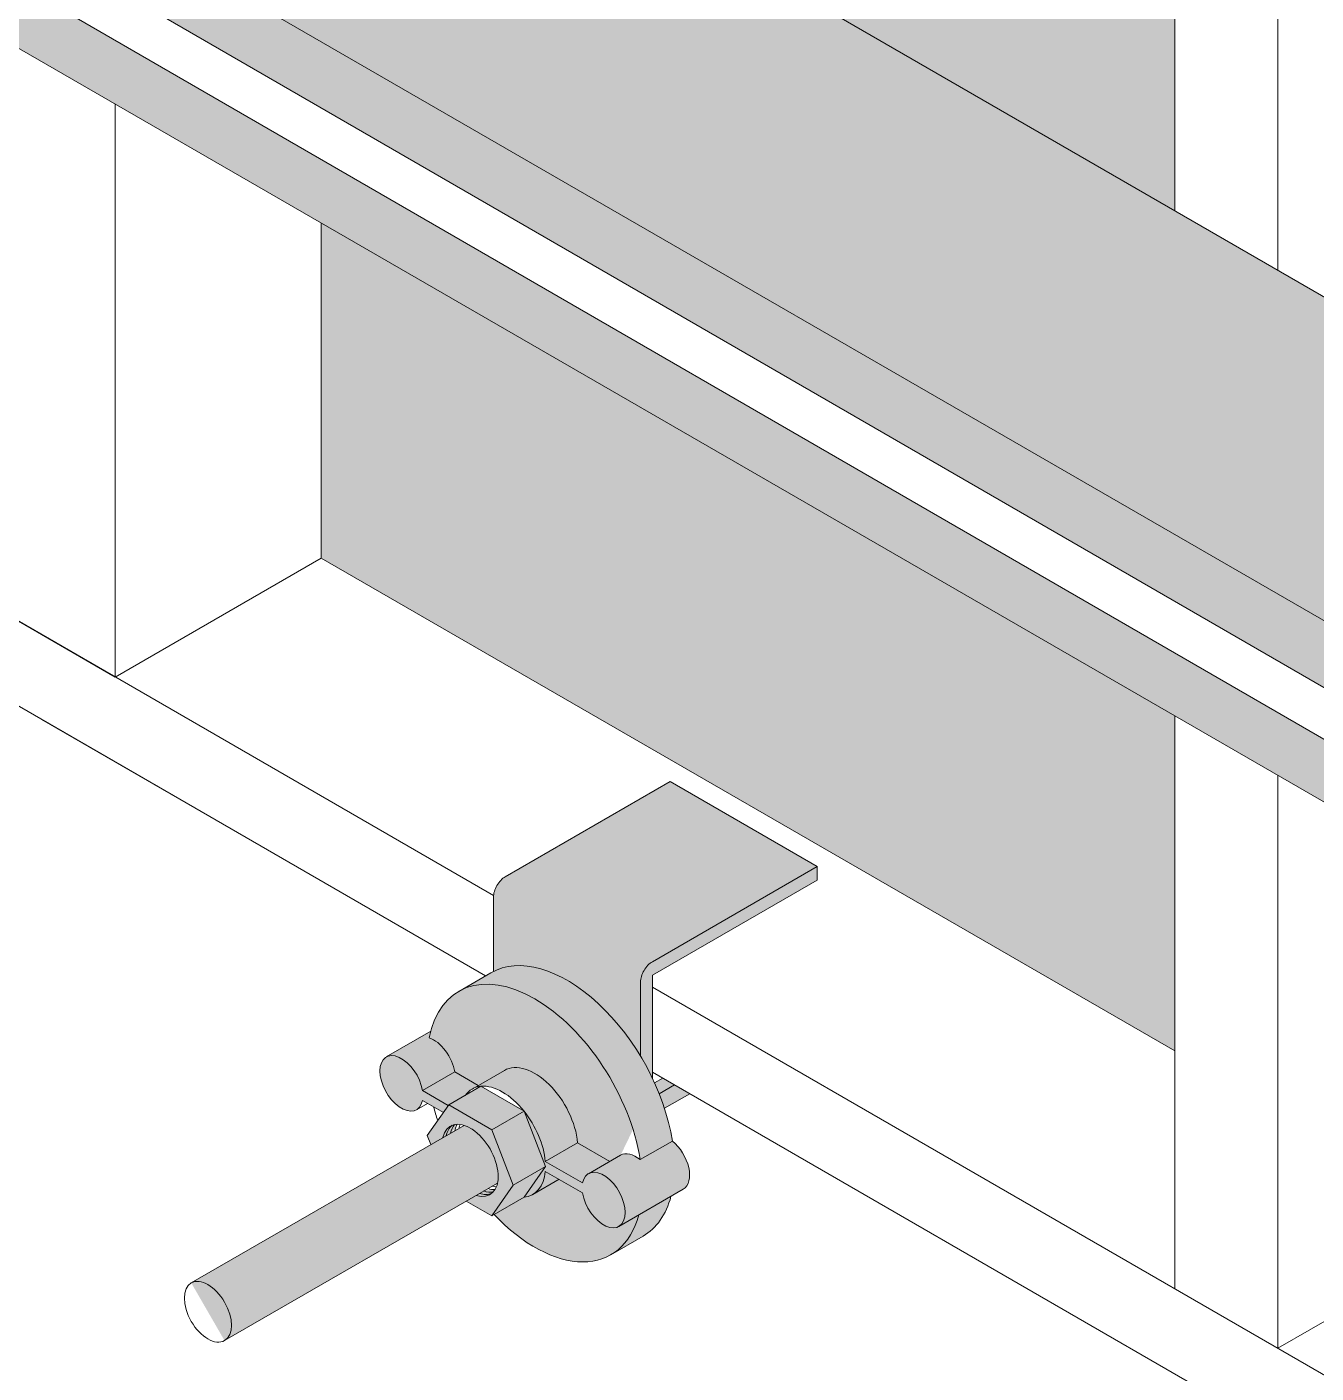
# Model space of a CAD drawing. Extents: x -20676 to 4767, y -817 to 13976.
# Drawn here: x -16535 to -16481.5, y 7870.6 to 7926.5 of the extents above; entities that cross this region are included whole.
import ezdxf

# ---------------------------------------------------------------- set-up
doc = ezdxf.new("R2010")
doc.units = 0
doc.layers.get('0').update_dxf_attribs({"lineweight": 13})
for name, color, linetype, lineweight in [('Demarcação 1', 252, 'Continuous', 9), ('Demarcação 2', 254, 'Continuous', 9), ('MADEIRA', 3, 'Continuous', 13), ('Perfil Metálico', 224, 'Continuous', 18)]:
    doc.layers.add(name, color=color, linetype=linetype, lineweight=lineweight)

msp = doc.modelspace()

# ---------------------------------------------------------------- hatches: boundary and pattern name
at = {"layer": 'Demarcação 1'}
h = msp.add_hatch(color=9, dxfattribs=at)
h.set_gradient(color1=(192, 192, 192), one_color=1, tint=1, name='CYLINDER')
edge = h.paths.add_edge_path()
edge.add_line((-16681.38794642308, 8030.847396369743), (-16681.38794642308, 8017.407396369741))
edge.add_line((-16681.38794642308, 8017.407396369712), (-16663.46800799137, 8007.061315092633))
edge.add_ellipse((-16662.63540159229, 8002.771448551368), major_axis=(-2.405775771988733, 4.166925868702711), ratio=0.5773502691896255, start_angle=300.8347082678111, end_angle=329.165291732172, ccw=False)
edge.add_line((-16661.80279519274, 8006.09990403494), (-16557.7802106557, 7946.042436850561))
edge.add_ellipse((-16556.80334912513, 7941.715245582785), major_axis=(-2.405775771988733, 4.166925868702711), ratio=0.5773502691896255, start_angle=298.3144101084296, end_angle=331.6855898879626, ccw=False)
edge.add_line((-16555.82648759398, 7944.914454315045), (-16465.21672930201, 7892.600885973994))
edge.add_ellipse((-16464.23986777167, 7888.273694706366), major_axis=(-2.405775771988733, 4.166925868702711), ratio=0.5773502691896255, start_angle=298.3144101104981, end_angle=331.68558988796246, ccw=False)
edge.add_line((-16463.26300624088, 7891.472903438447), (-16419.59035410876, 7866.258485973969))
edge.add_ellipse((-16418.61349257797, 7861.93129470637), major_axis=(-2.405775771988733, 4.166925868702711), ratio=0.5773502691896255, start_angle=239.31726136607142, end_angle=331.68558988665177, ccw=False)
edge.add_line((-16417.67551183705, 7865.152951272858), (-16411.62986372195, 7861.662494706366))
edge.add_line((-16411.62986372206, 7861.662494706379), (-16399.99048229515, 7868.382494706351))
edge.add_line((-16399.9904822951, 7868.382494706351), (-16681.38794642308, 8030.847396369729))
h = msp.add_hatch(color=9, dxfattribs=at)
h.set_gradient(color1=(192, 192, 192), one_color=1, tint=1, name='CYLINDER')
edge = h.paths.add_edge_path()
edge.add_ellipse((-16556.80334912513, 7941.715245582785), major_axis=(-2.405775771988733, 4.166925868702711), ratio=0.5773502691896255, start_angle=240.6534838258626, end_angle=298.3144101084296, ccw=False)
edge.add_line((-16553.52725518581, 7940.883806097014), (-16468.10791871544, 7891.478684379324))
edge.add_ellipse((-16465.26055198878, 7887.684402398603), major_axis=(2.405775771988733, -4.166925868702711), ratio=0.577350269189626, start_angle=179.9999999993248, end_angle=191.8141387100095, ccw=False)
edge.add_ellipse((-16465.26055198878, 7887.684402398603), major_axis=(2.405775771988733, -4.166925868702711), ratio=0.577350269189626, start_angle=56.29308563726921, end_angle=179.9999999993246)
edge.add_line((-16467.66632776107, 7891.851328267319), (-16466.64564354309, 7892.440620574936))
edge.add_ellipse((-16464.23986777167, 7888.273694706366), major_axis=(-2.405775771988733, 4.166925868702711), ratio=0.577350269189626, start_angle=331.6855898879625, end_angle=360, ccw=False)
edge.add_line((-16465.21672930212, 7892.600885973994), (-16555.82648759398, 7944.914454315045))
edge = h.paths.add_edge_path(flags=17)
edge.add_ellipse((-16556.80334912513, 7941.715245582785), major_axis=(-2.405775771988733, 4.166925868702711), ratio=0.5773502691896255, start_angle=179.9999999999951, end_angle=208.8861037590497, ccw=False)
edge.add_line((-16554.39757335284, 7937.548319714155), (-16555.25082438048, 7937.055695003753))
edge.add_line((-16555.25082438048, 7937.055695003755), (-16468.55237111943, 7887.000319675235))
edge.add_line((-16468.55237111943, 7887.000319675262), (-16468.55030342231, 7887.001513460778))
edge.add_line((-16468.55030342231, 7887.001513460749), (-16468.66283271339, 7887.291540860093))
edge.add_line((-16468.66283271338, 7887.291540860093), (-16468.33072342897, 7887.764016044308))
edge.add_ellipse((-16465.26055198878, 7887.684402398603), major_axis=(2.405775771988733, -4.166925868702711), ratio=0.577350269189626, start_angle=244.8768740700716, end_angle=250.5264724854344, ccw=False)
edge.add_line((-16468.46014332182, 7888.195958085196), (-16468.65316100784, 7888.307396898175))
edge.add_line((-16468.65316100784, 7888.307396898204), (-16469.05784302594, 7888.073753626157))
edge.add_ellipse((-16469.47938008786, 7888.941559321636), major_axis=(0.481155154397745, -0.8333851737405393), ratio=0.5773502691896261, start_angle=180.0000000003916, end_angle=359.9999999986215, ccw=False)
edge.add_ellipse((-16469.47938008786, 7888.941559321636), major_axis=(0.481155154397745, -0.8333851737405393), ratio=0.5773502691896261, start_angle=56.53695903280811, end_angle=180.0000000003916, ccw=False)
edge.add_line((-16469.90262291015, 7889.808380196057), (-16469.41987221856, 7890.087096437648))
edge.add_line((-16469.41987221856, 7890.087096437619), (-16553.53473765664, 7938.737733833765))
h = msp.add_hatch(color=256, dxfattribs=at)
h.dxf.hatch_style = 1
h.set_gradient(color1=(132, 132, 132), tint=1, name='SPHERICAL')
edge = h.paths.add_edge_path()
edge.add_line((-16502.22479255665, 7891.617677525979), (-16508.33419514598, 7895.144942755562))
edge.add_line((-16508.33419514604, 7895.14494275556), (-16515.17672604618, 7891.194405698461))
edge.add_ellipse((-16515.17672604618, 7890.630043261724), major_axis=(-0.3456000000000006, -0.598596759095805), ratio=0.5773502691896261, start_angle=224.9999999998697, end_angle=314.9999999999998)
edge.add_line((-16515.66547825309, 7890.347862043343), (-16515.66547825309, 7887.264599860775))
edge.add_ellipse((-16512.61077695845, 7881.7413348831), major_axis=(-3.15692307692308, 5.467951164817456), ratio=0.5773502691896258, start_angle=271.82644889274303, end_angle=358.1735511072676, ccw=False)
edge.add_line((-16509.55607566405, 7883.737334631018), (-16509.55607566405, 7886.940783437733))
edge.add_ellipse((-16509.06732345668, 7887.102778032144), major_axis=(0.3456000000000006, 0.598596759095805), ratio=0.5773502691896261, start_angle=44.99999999993469, end_angle=134.9999999999675, ccw=False)
edge.add_line((-16509.06732345668, 7887.667140468879), (-16502.22479255677, 7891.617677525977))
h = msp.add_hatch(color=256, dxfattribs=at)
h.dxf.hatch_style = 1
h.set_gradient(color1=(132, 132, 132), tint=1, name='SPHERICAL')
edge = h.paths.add_edge_path()
edge.add_line((-16502.22479255665, 7891.053315089272), (-16502.22479255665, 7891.61767752595))
edge.add_line((-16502.22479255665, 7891.617677525979), (-16509.06732345651, 7887.66714046888))
edge.add_ellipse((-16509.06732345668, 7887.102778032144), major_axis=(0.3456000000000006, 0.598596759095805), ratio=0.5773502691896261, start_angle=44.99999999993486, end_angle=134.9999999999675)
edge.add_line((-16509.55607566405, 7886.82059681373), (-16509.55607566405, 7883.737334631001))
edge.add_ellipse((-16512.61077695845, 7881.7413348831), major_axis=(-3.15692307692308, 5.467951164817456), ratio=0.5773502691896258, start_angle=262.4688479150752, end_angle=271.82644889274303, ccw=False)
edge.add_line((-16509.06732345668, 7882.831604362535), (-16509.06732345668, 7887.102778032171))
edge.add_line((-16509.06732345668, 7887.102778032144), (-16502.22479255677, 7891.053315089272))
h = msp.add_hatch(color=256, dxfattribs=at)
h.dxf.hatch_style = 1
h.set_gradient(color1=(132, 132, 132), tint=1, name='SPHERICAL')
edge = h.paths.add_edge_path()
edge.add_ellipse((-16512.61077695845, 7881.7413348831), major_axis=(-3.15692307692308, 5.467951164817456), ratio=0.5773502691896258, start_angle=271.826448892743, end_angle=358.1735511072677)
edge.add_ellipse((-16512.61077695845, 7881.7413348831), major_axis=(-3.15692307692308, 5.467951164817456), ratio=0.5773502691896258, start_angle=358.1735511072677, end_angle=360.0000000000026)
edge.add_line((-16515.76770003552, 7887.209286048001), (-16517.10706906433, 7886.436000978367))
edge.add_ellipse((-16513.95014598784, 7880.968049813597), major_axis=(3.15692307692308, -5.467951164817456), ratio=0.5773502691896258, start_angle=56.29308563726602, end_angle=180.0000000000024, ccw=False)
edge.add_line((-16509.57202410435, 7879.449878078285), (-16508.23265507519, 7880.223163147832))
edge.add_ellipse((-16512.61077695845, 7881.7413348831), major_axis=(-3.15692307692308, 5.467951164817456), ratio=0.5773502691896258, start_angle=236.2930856372657, end_angle=249.994809911856)
edge.add_ellipse((-16512.61077695845, 7881.7413348831), major_axis=(-3.15692307692308, 5.467951164817456), ratio=0.5773502691896258, start_angle=249.994809911856, end_angle=256.001000546177)
edge.add_ellipse((-16512.61077695845, 7881.7413348831), major_axis=(-3.15692307692308, 5.467951164817456), ratio=0.5773502691896258, start_angle=256.001000546177, end_angle=260.5320794259401)
edge.add_ellipse((-16512.61077695845, 7881.7413348831), major_axis=(-3.15692307692308, 5.467951164817456), ratio=0.5773502691896258, start_angle=260.5320794259401, end_angle=262.4688479150752)
edge.add_ellipse((-16512.61077695845, 7881.7413348831), major_axis=(-3.15692307692308, 5.467951164817456), ratio=0.5773502691896258, start_angle=262.4688479150752, end_angle=271.826448892743)
h = msp.add_hatch(color=256, dxfattribs=at)
h.dxf.hatch_style = 1
h.set_gradient(color1=(132, 132, 132), tint=1, name='SPHERICAL')
edge = h.paths.add_edge_path()
edge.add_ellipse((-16513.95014598784, 7880.968049813597), major_axis=(3.15692307692308, -5.467951164817456), ratio=0.5773502691896258, start_angle=56.29308563726577, end_angle=180.0000000000022)
edge.add_ellipse((-16513.95014598784, 7880.968049813597), major_axis=(3.15692307692308, -5.467951164817456), ratio=0.5773502691896258, start_angle=180.0000000000022, end_angle=210.153771802942)
edge.add_ellipse((-16513.95014598784, 7880.968049813597), major_axis=(3.15692307692308, -5.467951164817456), ratio=0.5773502691896258, start_angle=210.153771802942, end_angle=213.7069143627306)
edge.add_ellipse((-16518.14683561277, 7883.391009698225), major_axis=(0.6313846153846155, -1.093590232963489), ratio=0.5773502691896261, start_angle=56.536959032804816, end_angle=146.7236510024918, ccw=False)
edge.add_line((-16517.27196342631, 7883.092111357733), (-16516.29710191179, 7882.529274800165))
edge.add_line((-16516.29710191214, 7882.529274800163), (-16515.06608265725, 7883.240004098287))
edge.add_ellipse((-16513.95014598784, 7880.968049813597), major_axis=(1.262769230769228, -2.187180465926976), ratio=0.5773502691896268, start_angle=50.739170477262576, end_angle=180, ccw=False)
edge.add_line((-16512.17327217739, 7880.148380592769), (-16510.83764305669, 7879.377254760226))
edge.add_line((-16510.83764305634, 7879.377254760197), (-16510.24335211619, 7879.720368794469))
edge.add_ellipse((-16509.75345636292, 7878.545089928997), major_axis=(0.6313846153846155, -1.093590232963489), ratio=0.5773502691896261, start_angle=123.276348997522, end_angle=180, ccw=False)
h = msp.add_hatch(color=256, dxfattribs=at)
h.dxf.hatch_style = 1
h.set_gradient(color1=(132, 132, 132), tint=1, name='SPHERICAL')
edge = h.paths.add_edge_path()
edge.add_ellipse((-16518.14683561277, 7883.391009698225), major_axis=(0.6313846153846155, -1.093590232963489), ratio=0.5773502691896261, start_angle=56.53695903280461, end_angle=146.7236510024917)
edge.add_ellipse((-16513.95014598784, 7880.968049813597), major_axis=(3.15692307692308, -5.467951164817456), ratio=0.5773502691896258, start_angle=210.1537718029421, end_angle=213.7069143627307, ccw=False)
edge.add_line((-16518.26566877058, 7884.78052165308), (-16520.11758925724, 7883.711314861615))
edge.add_ellipse((-16519.4862046418, 7882.617724628635), major_axis=(0.6313846153846155, -1.093590232963489), ratio=0.5773502691896261, start_angle=56.53695903281192, end_angle=180.0000000000038, ccw=False)
edge.add_line((-16518.61133245546, 7882.31882628817), (-16517.27196342631, 7883.092111357761))
h = msp.add_hatch(color=256, dxfattribs=at)
h.dxf.hatch_style = 1
h.set_gradient(color1=(132, 132, 132), tint=1, name='SPHERICAL')
edge = h.paths.add_edge_path()
edge.add_ellipse((-16519.4862046418, 7882.617724628635), major_axis=(0.6313846153846155, -1.093590232963489), ratio=0.5773502691896261, start_angle=56.53695903281174, end_angle=180.0000000000032)
edge.add_ellipse((-16519.4862046418, 7882.617724628635), major_axis=(0.6313846153846155, -1.093590232963489), ratio=0.5773502691896261, start_angle=180.0000000000032, end_angle=360.0000000000787)
edge.add_ellipse((-16519.4862046418, 7882.617724628635), major_axis=(0.6313846153846155, -1.093590232963489), ratio=0.5773502691896261, start_angle=360.0000000000787, end_angle=393.4630409671884)
edge.add_line((-16518.61133245546, 7881.906407584449), (-16517.74452902475, 7881.405958390516))
edge.add_line((-16517.74452902498, 7881.405958390516), (-16517.53831967291, 7881.699322069338))
edge.add_line((-16517.53831967285, 7881.699322069338), (-16518.61133245558, 7882.318826288187))
h = msp.add_hatch(color=256, dxfattribs=at)
h.dxf.hatch_style = 1
h.set_gradient(color1=(132, 132, 132), tint=1, name='SPHERICAL')
edge = h.paths.add_edge_path()
edge.add_line((-16517.27196342631, 7883.092111357733), (-16518.61133245546, 7882.318826288172))
edge.add_line((-16518.61133245546, 7882.31882628817), (-16517.53831967285, 7881.699322069322))
edge.add_line((-16517.53831967285, 7881.699322069338), (-16517.52179673249, 7881.722828426527))
edge.add_line((-16517.52179673237, 7881.722828426526), (-16516.836085156, 7882.118724189535))
edge.add_ellipse((-16515.28951501676, 7880.194764744036), major_axis=(1.262769230769228, -2.187180465926976), ratio=0.5773502691896268, start_angle=179.9999999999906, end_angle=194.9999999998853, ccw=False)
edge.add_line((-16516.55228424799, 7882.381945209998), (-16516.29710191214, 7882.529274800179))
edge.add_line((-16516.29710191214, 7882.529274800163), (-16517.27196342637, 7883.092111357731))
h = msp.add_hatch(color=256, dxfattribs=at)
h.dxf.hatch_style = 1
h.set_gradient(color1=(132, 132, 132), tint=1, name='SPHERICAL')
edge = h.paths.add_edge_path()
edge.add_ellipse((-16513.95014598784, 7880.968049813597), major_axis=(1.262769230769228, -2.187180465926976), ratio=0.5773502691896268, start_angle=50.73917047726238, end_angle=180)
edge.add_line((-16515.21291521849, 7883.155230279501), (-16516.55228424799, 7882.381945209998))
edge.add_ellipse((-16515.28951501676, 7880.194764744036), major_axis=(1.262769230769228, -2.187180465926976), ratio=0.5773502691896268, start_angle=165.000000000028, end_angle=179.9999999999906, ccw=False)
edge.add_ellipse((-16515.28951501676, 7880.194764744036), major_axis=(1.262769230769228, -2.187180465926976), ratio=0.5773502691896268, start_angle=104.99999999997391, end_angle=165.000000000028, ccw=False)
edge.add_ellipse((-16515.28951501676, 7880.194764744036), major_axis=(1.262769230769228, -2.187180465926976), ratio=0.5773502691896268, start_angle=50.739170477262576, end_angle=104.99999999997391, ccw=False)
edge.add_line((-16513.51264120666, 7879.375095523119), (-16512.17327217733, 7880.148380592753))
h = msp.add_hatch(color=256, dxfattribs=at)
h.dxf.hatch_style = 1
h.set_gradient(color1=(132, 132, 132), tint=1, name='SPHERICAL')
edge = h.paths.add_edge_path()
edge.add_line((-16508.15091306826, 7882.552605885965), (-16508.63966527545, 7882.834787104377))
edge.add_line((-16508.63966527528, 7882.834787104379), (-16508.97755872347, 7882.639704231331))
edge.add_ellipse((-16512.61077695845, 7881.7413348831), major_axis=(-3.15692307692308, 5.467951164817456), ratio=0.5773502691896258, start_angle=256.0010005461772, end_angle=260.5320794259402, ccw=False)
edge.add_line((-16508.78393932867, 7882.187128004047), (-16508.15091306791, 7882.552605885936))
h = msp.add_hatch(color=256, dxfattribs=at)
h.dxf.hatch_style = 1
h.set_gradient(color1=(132, 132, 132), tint=1, name='SPHERICAL')
h.paths.add_polyline_path([(-16516.18242770299, 7882.496113496029), (-16517.52179673237, 7881.722828426526), (-16515.73597135994, 7880.691781666927), (-16514.39660233066, 7881.465066736548)])
h = msp.add_hatch(color=256, dxfattribs=at)
h.dxf.hatch_style = 1
h.set_gradient(color1=(132, 132, 132), tint=1, name='SPHERICAL')
edge = h.paths.add_edge_path()
edge.add_line((-16507.51826371549, 7882.187345611846), (-16508.15091306826, 7882.552605885967))
edge.add_line((-16508.15091306826, 7882.552605885965), (-16508.78393932897, 7882.187128004076))
edge.add_ellipse((-16512.61077695845, 7881.7413348831), major_axis=(-3.15692307692308, 5.467951164817456), ratio=0.5773502691896258, start_angle=249.99480991185618, end_angle=256.0010005461772, ccw=False)
edge.add_line((-16508.5643374577, 7881.583394655505), (-16507.51826371549, 7882.187345611803))
h = msp.add_hatch(color=256, dxfattribs=at)
h.dxf.hatch_style = 1
h.set_gradient(color1=(132, 132, 132), tint=1, name='SPHERICAL')
edge = h.paths.add_edge_path()
edge.add_line((-16514.84305867406, 7878.390432915023), (-16515.73597135982, 7880.691781666957))
edge.add_line((-16515.73597135994, 7880.691781666927), (-16517.52179673238, 7881.722828426511))
edge.add_line((-16517.52179673237, 7881.722828426526), (-16517.53831967274, 7881.699322069337))
edge.add_line((-16517.53831967285, 7881.699322069338), (-16517.74452902498, 7881.405958390516))
edge.add_line((-16517.74452902498, 7881.405958390516), (-16518.41470941848, 7880.452526433872))
edge.add_line((-16518.41470941836, 7880.45252643387), (-16518.26704548362, 7880.071944751729))
edge.add_line((-16518.26704548362, 7880.071944751731), (-16517.76275231921, 7880.363098545973))
edge.add_ellipse((-16516.6288840465, 7879.421479674389), major_axis=(-0.8208000000000009, 1.421667302852536), ratio=0.5773502691896264, start_angle=355.3200786188029, end_angle=392.6368975035609, ccw=False)
edge.add_ellipse((-16516.6288840465, 7879.421479674389), major_axis=(-0.8208000000000009, 1.421667302852536), ratio=0.5773502691896264, start_angle=349.0253361099256, end_angle=355.3200786188029, ccw=False)
edge.add_ellipse((-16516.6288840465, 7879.421479674389), major_axis=(-0.8208000000000009, 1.421667302852536), ratio=0.5773502691896264, start_angle=342.5928085264702, end_angle=349.0253361099256, ccw=False)
edge.add_ellipse((-16516.6288840465, 7879.421479674389), major_axis=(-0.8208000000000009, 1.421667302852536), ratio=0.5773502691896264, start_angle=335.92411531679977, end_angle=342.5928085264702, ccw=False)
edge.add_ellipse((-16516.6288840465, 7879.421479674389), major_axis=(-0.8208000000000009, 1.421667302852536), ratio=0.5773502691896264, start_angle=328.8867134268062, end_angle=335.92411531679977, ccw=False)
edge.add_line((-16516.87593938916, 7880.875100230054), (-16516.87741577287, 7880.874247839192))
edge.add_ellipse((-16516.6288840465, 7879.421479674389), major_axis=(-0.8208000000000009, 1.421667302852536), ratio=0.5773502691896264, start_angle=212.6368975035226, end_angle=327.36310249634704, ccw=False)
edge.add_ellipse((-16515.78061699418, 7879.911226885113), major_axis=(-0.8208000000000009, 1.421667302852536), ratio=0.5773502691896264, start_angle=147.3631024964393, end_angle=148.8867134268343, ccw=False)
edge.add_ellipse((-16516.6288840465, 7879.421479674389), major_axis=(-0.8208000000000009, 1.421667302852536), ratio=0.5773502691896264, start_angle=204.0758846831674, end_angle=211.1132865732151, ccw=False)
edge.add_ellipse((-16516.6288840465, 7879.421479674389), major_axis=(-0.8208000000000009, 1.421667302852536), ratio=0.5773502691896264, start_angle=197.407191473494, end_angle=204.0758846831674, ccw=False)
edge.add_ellipse((-16516.6288840465, 7879.421479674389), major_axis=(-0.8208000000000009, 1.421667302852536), ratio=0.5773502691896264, start_angle=190.974663889962, end_angle=197.407191473494, ccw=False)
edge.add_ellipse((-16516.6288840465, 7879.421479674389), major_axis=(-0.8208000000000009, 1.421667302852536), ratio=0.5773502691896264, start_angle=184.679921381206, end_angle=190.974663889962, ccw=False)
edge.add_ellipse((-16516.6288840465, 7879.421479674389), major_axis=(-0.8208000000000009, 1.421667302852536), ratio=0.5773502691896264, start_angle=147.3631024964393, end_angle=184.679921381206, ccw=False)
edge.add_line((-16516.38035231915, 7877.968711509584), (-16516.79305418545, 7877.730437976188))
edge.add_line((-16516.79305418539, 7877.730437976204), (-16515.73597135994, 7877.120130922454))
edge.add_line((-16515.73597135994, 7877.120130922454), (-16514.84305867407, 7878.390432914906))
h = msp.add_hatch(color=256, dxfattribs=at)
h.dxf.hatch_style = 1
h.set_gradient(color1=(132, 132, 132), tint=1, name='SPHERICAL')
h.paths.add_polyline_path([(-16514.39660233066, 7881.465066736548), (-16515.73597135994, 7880.691781666927), (-16514.84305867406, 7878.390432915023), (-16513.50368964479, 7879.163717984553)])
h = msp.add_hatch(color=256, dxfattribs=at)
h.dxf.hatch_style = 1
h.set_gradient(color1=(132, 132, 132), tint=1, name='SPHERICAL')
edge = h.paths.add_edge_path()
edge.add_ellipse((-16511.09282539185, 7877.771804859263), major_axis=(0.6313846153846155, -1.093590232963489), ratio=0.5773502691896261, start_angle=360.0000000000039, end_angle=540.0000000000034)
edge.add_ellipse((-16511.09282539185, 7877.771804859263), major_axis=(0.6313846153846155, -1.093590232963489), ratio=0.5773502691896261, start_angle=180.0000000000032, end_angle=213.4630409671917)
edge.add_line((-16511.96769757865, 7878.483121903566), (-16513.5126412069, 7879.375095523119))
edge.add_ellipse((-16515.28951501676, 7880.194764744036), major_axis=(1.262769230769228, -2.187180465926976), ratio=0.5773502691896268, start_angle=50.73917047726238, end_angle=104.9999999999736)
edge.add_line((-16514.39660233066, 7881.465066736662), (-16513.50368964479, 7879.163717984553))
edge.add_line((-16513.50368964479, 7879.163717984553), (-16514.39660233066, 7877.893415991926))
edge.add_ellipse((-16515.28951501676, 7880.194764744036), major_axis=(1.262769230769228, -2.187180465926976), ratio=0.5773502691896268, start_angle=345.000000000011, end_angle=360.0000000000275)
edge.add_ellipse((-16515.28951501676, 7880.194764744036), major_axis=(1.262769230769228, -2.187180465926976), ratio=0.5773502691896268, start_angle=360.0000000000275, end_angle=399.2608295227374)
edge.add_line((-16513.51264120666, 7878.962676819485), (-16511.96769757824, 7878.070703199757))
edge.add_ellipse((-16511.09282539185, 7877.771804859263), major_axis=(0.6313846153846155, -1.093590232963489), ratio=0.5773502691896261, start_angle=236.5369590328082, end_angle=360.0000000000039)
h = msp.add_hatch(color=256, dxfattribs=at)
h.dxf.hatch_style = 1
h.set_gradient(color1=(132, 132, 132), tint=1, name='SPHERICAL')
edge = h.paths.add_edge_path()
edge.add_ellipse((-16516.6288840465, 7879.421479674389), major_axis=(-0.8208000000000009, 1.421667302852536), ratio=0.5773502691896264, start_angle=212.6368975035515, end_angle=327.3631024963466)
edge.add_line((-16516.87741577292, 7880.874247839221), (-16528.20891927676, 7874.33200124117))
edge.add_ellipse((-16527.51771927641, 7873.134807722889), major_axis=(0.6912000000000004, -1.197193518191609), ratio=0.5773502691896258, start_angle=0, end_angle=179.9999999999757, ccw=False)
edge.add_ellipse((-16527.51771927641, 7873.134807722889), major_axis=(0.6912000000000004, -1.197193518191609), ratio=0.5773502691896258, start_angle=179.9999999999754, end_angle=359.9999999999752)
edge.add_line((-16526.82651927676, 7871.937614204637), (-16515.49501577321, 7878.479860802849))
h = msp.add_hatch(color=256, dxfattribs=at)
h.dxf.hatch_style = 1
h.set_gradient(color1=(132, 132, 132), tint=1, name='SPHERICAL')
edge = h.paths.add_edge_path()
edge.add_ellipse((-16508.41408733376, 7879.318374998384), major_axis=(0.6313846153846155, -1.093590232963489), ratio=0.5773502691896261, start_angle=-2.518090105059784e-11, end_angle=123.276348997522)
edge.add_line((-16508.23265507484, 7880.223163147848), (-16509.57202410383, 7879.449878078301))
edge.add_ellipse((-16509.75345636292, 7878.545089928997), major_axis=(0.6313846153846155, -1.093590232963489), ratio=0.5773502691896261, start_angle=123.276348997522, end_angle=180)
edge.add_line((-16510.38484097812, 7879.638680161832), (-16511.72421000745, 7878.865395092358))
edge.add_ellipse((-16511.09282539185, 7877.771804859263), major_axis=(0.6313846153846155, -1.093590232963489), ratio=0.5773502691896261, start_angle=360.0000000000037, end_angle=540.0000000000032, ccw=False)
edge.add_line((-16510.40840633172, 7876.708834077621), (-16509.63462320516, 7877.155577973968))
edge.add_line((-16509.63462320534, 7877.155577973941), (-16507.78270271821, 7878.224784765522))
h = msp.add_hatch(color=256, dxfattribs=at)
h.dxf.hatch_style = 1
h.set_gradient(color1=(132, 132, 132), tint=1, name='SPHERICAL')
edge = h.paths.add_edge_path(flags=17)
edge.add_line((-16512.17327217739, 7880.148380592769), (-16513.51264120672, 7879.375095523135))
edge.add_line((-16513.51264120666, 7879.375095523119), (-16511.96769757824, 7878.483121903566))
edge.add_ellipse((-16511.09282539185, 7877.771804859263), major_axis=(0.6313846153846155, -1.093590232963489), ratio=0.5773502691896261, start_angle=540.0000000000032, end_angle=573.4630409671917, ccw=False)
edge.add_line((-16511.72421000751, 7878.86539509236), (-16510.83764305634, 7879.377254760226))
edge.add_line((-16510.83764305634, 7879.377254760197), (-16512.17327217728, 7880.14838059274))
h = msp.add_hatch(color=256, dxfattribs=at)
h.dxf.hatch_style = 1
h.set_gradient(color1=(132, 132, 132), tint=1, name='SPHERICAL')
h.paths.add_polyline_path([(-16513.50368964479, 7879.163717984553), (-16514.84305867406, 7878.390432915023), (-16515.73597135994, 7877.120130922454), (-16514.39660233066, 7877.893415991926)])
h = msp.add_hatch(color=256, dxfattribs=at)
h.dxf.hatch_style = 1
h.set_gradient(color1=(132, 132, 132), tint=1, name='SPHERICAL')
edge = h.paths.add_edge_path()
edge.add_line((-16512.9425590927, 7878.633539757413), (-16513.51264120666, 7878.962676819485))
edge.add_ellipse((-16515.28951501676, 7880.194764744036), major_axis=(1.262769230769228, -2.187180465926976), ratio=0.5773502691896268, start_angle=360.0000000000275, end_angle=399.26082952273765, ccw=False)
edge.add_line((-16514.02674578624, 7878.007584278017), (-16512.9425590927, 7878.633539757411))
h = msp.add_hatch(color=256, dxfattribs=at)
h.dxf.hatch_style = 1
h.set_gradient(color1=(132, 132, 132), tint=1, name='SPHERICAL')
edge = h.paths.add_edge_path()
edge.add_ellipse((-16512.61077695845, 7881.7413348831), major_axis=(-3.15692307692308, 5.467951164817456), ratio=0.5773502691896258, start_angle=179.9999999999974, end_angle=210.153771802964)
edge.add_line((-16508.2952541756, 7877.928863043444), (-16509.6346232051, 7877.15557797397))
edge.add_ellipse((-16513.95014598784, 7880.968049813597), major_axis=(3.15692307692308, -5.467951164817456), ratio=0.5773502691896258, start_angle=360.0000000000268, end_angle=390.1537718029655, ccw=False)
edge.add_line((-16510.79322291089, 7875.500098648785), (-16509.45385388162, 7876.273383718259))
h = msp.add_hatch(color=256, dxfattribs=at)
h.dxf.hatch_style = 1
h.set_gradient(color1=(132, 132, 132), tint=1, name='SPHERICAL')
edge = h.paths.add_edge_path()
edge.add_ellipse((-16511.09282539185, 7877.771804859263), major_axis=(0.6313846153846155, -1.093590232963489), ratio=0.5773502691896261, start_angle=236.53695903280828, end_angle=360.0000000000037, ccw=False)
edge.add_line((-16511.96769757865, 7878.070703199728), (-16512.94255909288, 7878.633539757384))
edge.add_line((-16512.9425590927, 7878.633539757413), (-16514.02674578612, 7878.007584278019))
edge.add_ellipse((-16515.28951501676, 7880.194764744036), major_axis=(1.262769230769228, -2.187180465926976), ratio=0.5773502691896268, start_angle=345.0000000000109, end_angle=360.0000000000275, ccw=False)
edge.add_line((-16514.39660233066, 7877.893415991926), (-16515.64217280066, 7877.174285545869))
edge.add_ellipse((-16513.95014598784, 7880.968049813597), major_axis=(3.15692307692308, -5.467951164817456), ratio=0.5773502691896258, start_angle=292.7288384360598, end_angle=360.0000000000268)
edge.add_ellipse((-16513.95014598784, 7880.968049813597), major_axis=(3.15692307692308, -5.467951164817456), ratio=0.5773502691896258, start_angle=360.0000000000268, end_angle=390.1537718029654)
edge.add_line((-16509.63462320534, 7877.155577973941), (-16510.46144077658, 7876.678214626298))
h = msp.add_hatch(color=256, dxfattribs=at)
h.dxf.hatch_style = 1
h.set_gradient(color1=(132, 132, 132), tint=1, name='SPHERICAL')
edge = h.paths.add_edge_path()
edge.add_ellipse((-16527.51771927641, 7873.134807722889), major_axis=(0.6912000000000011, -1.19719351819161), ratio=0.5773502691896258, start_angle=0, end_angle=179.9999999999754)
edge.add_ellipse((-16527.51771927641, 7873.134807722889), major_axis=(0.6912000000000011, -1.19719351819161), ratio=0.5773502691896258, start_angle=179.9999999999754, end_angle=359.9999999999752)
at = {"layer": 'Demarcação 2'}
h = msp.add_hatch(color=256, dxfattribs=at)
h.dxf.hatch_style = 1
h.paths.add_polyline_path([(-16487.37894426396, 7897.869846748055), (-16522.81347928306, 7918.327985079884), (-16522.81347928306, 7904.421650309449), (-16487.37894426396, 7883.963511977707)])
h.paths.add_polyline_path([(-16522.81347928306, 7939.29438507986), (-16487.37894426396, 7918.836246748206), (-16487.37894426396, 7958.036081799492), (-16522.81347928306, 7978.494220131321)])

# ---------------------------------------------------------------- linework, layer by layer
at = {"extrusion": (-9.999999999999996e-17, 0.8164965809277259, 0.577350269189626)}
for p, q in [((-16515.17672604618, 7891.194405698465), (-16508.33419514604, 7895.144942755564)), ((-16502.22479255665, 7891.617677525983), (-16508.33419514604, 7895.144942755564)), ((-16502.22479255665, 7891.617677525983), (-16509.06732345668, 7887.667140468882)), ((-16502.22479255665, 7891.053315089275), (-16502.22479255665, 7891.617677525983)), ((-16509.06732345668, 7887.102778032147), (-16502.22479255665, 7891.053315089275)), ((-16515.66547825309, 7887.264599860689), (-16515.66547825309, 7890.347862043347)), ((-16517.10706906433, 7886.436000978358), (-16515.76770003552, 7887.209286048004)), ((-16509.06732345668, 7882.831604362538), (-16509.06732345668, 7887.102778032147)), ((-16509.55607566405, 7883.737334631021), (-16509.55607566405, 7886.820596813734)), ((-16520.11758925724, 7883.711314861621), (-16518.26566877058, 7884.780521653083)), ((-16518.61133245546, 7882.318826288174), (-16517.27196342631, 7883.092111357737)), ((-16517.27196342631, 7883.092111357737), (-16516.29710191179, 7882.529274800167)), ((-16516.55228424799, 7882.381945210002), (-16515.21291521849, 7883.155230279504)), ((-16517.52179673237, 7881.722828426529), (-16516.18242770299, 7882.496113496032)), ((-16516.18242770299, 7882.496113496032), (-16514.39660233066, 7881.465066736551)), ((-16508.63966527528, 7882.834787104382), (-16508.97755872347, 7882.639704231304)), ((-16508.78393932867, 7882.18712800405), (-16508.15091306826, 7882.552605885969)), ((-16518.61133245546, 7882.318826288174), (-16517.53831967285, 7881.699322069342)), ((-16518.61133245546, 7881.906407584453), (-16517.74452902498, 7881.40595839052)), ((-16508.5643374577, 7881.583394655509), (-16507.51826371549, 7882.18734561185)), ((-16518.85482002648, 7881.524134395717), (-16518.40201794861, 7881.785559797383)), ((-16518.41470941836, 7880.452526433874), (-16517.52179673237, 7881.722828426529)), ((-16517.52179673237, 7881.722828426529), (-16515.73597135994, 7880.69178166693)), ((-16515.73597135994, 7880.69178166693), (-16514.39660233066, 7881.465066736551)), ((-16514.39660233066, 7881.465066736551), (-16513.50368964479, 7879.163717984557)), ((-16516.87741577292, 7880.874247839225), (-16528.20891927676, 7874.332001241144)), ((-16518.26704548362, 7880.071944751735), (-16518.41470941836, 7880.452526433874)), ((-16515.73597135994, 7880.69178166693), (-16514.84305867406, 7878.390432915026)), ((-16508.23265507484, 7880.223163147852), (-16509.57202410435, 7879.449878078289)), ((-16513.51264120666, 7879.375095523123), (-16512.17327217739, 7880.148380592773)), ((-16512.17327217739, 7880.148380592773), (-16510.83764305634, 7879.3772547602)), ((-16514.84305867406, 7878.390432915026), (-16513.50368964479, 7879.163717984557)), ((-16513.50368964479, 7879.163717984557), (-16514.39660233066, 7877.89341599193)), ((-16513.51264120666, 7879.375095523123), (-16511.96769757865, 7878.48312190357)), ((-16511.72421000751, 7878.865395092364), (-16510.38484097812, 7879.638680161836)), ((-16514.02674578624, 7878.007584278021), (-16512.9425590927, 7878.633539757417)), ((-16513.51264120666, 7878.962676819488), (-16511.96769757865, 7878.070703199732)), ((-16515.49501577292, 7878.479860802836), (-16526.82651927676, 7871.93761420464)), ((-16514.84305867406, 7878.390432915026), (-16515.73597135994, 7877.120130922458)), ((-16510.46144077664, 7876.678214626345), (-16507.78270271821, 7878.224784765525)), ((-16515.73597135994, 7877.120130922458), (-16516.79305418539, 7877.730437976208)), ((-16515.73597135994, 7877.120130922458), (-16514.39660233066, 7877.89341599193)), ((-16510.79322291089, 7875.500098648788), (-16509.45385388162, 7876.273383718291))]:
    msp.add_line(p, q, dxfattribs=at)
for centre, major_axis, ratio, start_param, end_param in [((-16515.17672604618, 7890.630043261728), (-0.3455999999999994, -0.5985967590958042), 0.577350269189626, 3.926990816984967, 5.497787143782136), ((-16512.61077695845, 7881.741334883103), (-3.156923076923073, 5.467951164817439), 0.577350269189626, 4.124092344067211, 6.283185307179627), ((-16509.06732345668, 7887.102778032146), (0.3455999999999994, 0.5985967590958042), 0.577350269189626, 0.7853981633963116, 2.356194490191775), ((-16513.95014598784, 7880.9680498136), (3.156923076923073, -5.467951164817439), 0.577350269189626, 0.9824996904774184, 3.729889289907212), ((-16518.14683561277, 7883.391009698229), (0.631384615384615, -1.093590232963488), 0.5773502691896258, 0.9867560841875896, 2.56081080054056), ((-16519.4862046418, 7882.617724628639), (0.631384615384615, -1.093590232963488), 0.5773502691896258, 0.986756084187714, 6.867225549786768), ((-16513.95014598784, 7880.9680498136), (1.262769230769227, -2.187180465926974), 0.577350269189626, 0.8855655845589316, 3.141592653589792), ((-16515.28951501676, 7880.194764744039), (1.262769230769227, -2.187180465926974), 0.577350269189626, 2.879793265791125, 3.403392041386938), ((-16515.28951501676, 7880.194764744039), (1.262769230769227, -2.187180465926974), 0.577350269189626, 1.83259571459358, 2.879793265791125), ((-16513.95014598784, 7880.9680498136), (3.156923076923073, -5.467951164817439), 0.577350269189626, 4.273907714514356, 4.372511808277698), ((-16515.28951501676, 7880.194764744039), (1.262769230769227, -2.187180465926974), 0.577350269189626, 0.8855655845589316, 1.83259571459358), ((-16516.6288840465, 7879.421479674391), (-0.8207999999999966, 1.421667302852531), 0.5773502691896261, 2.571971334516736, 6.852806626252642), ((-16516.49494714353, 7879.498808181364), (-0.8207999999999966, 1.421667302852531), 0.5773502691896261, 0.0816800368335862, 0.5696213190730559), ((-16516.31636460584, 7879.601912857281), (0.8207999999999966, -1.421667302852531), 0.5773502691896261, 3.333136672768707, 3.711213972662897), ((-16516.13778206874, 7879.705017533342), (-0.8207999999999966, 1.421667302852531), 0.5773502691896261, 0.3038128047376282, 0.5696213190730047), ((-16515.95919953164, 7879.808122209171), (0.8207999999999966, -1.421667302852531), 0.5773502691896261, 3.561796111641442, 3.711213972662897), ((-16515.78061699418, 7879.911226885117), (-0.8207999999999966, 1.421667302852531), 0.5773502691896261, 0.5430292918183452, 0.5696213190731072), ((-16508.41408733376, 7879.318374998387), (0.631384615384615, -1.093590232963488), 0.5773502691896258, -4.395e-13, 2.151578179844368), ((-16509.75345636292, 7878.545089929001), (0.631384615384615, -1.093590232963488), 0.5773502691896258, 2.151578179844368, 3.141592653589792), ((-16515.28951501676, 7880.194764744039), (1.262769230769227, -2.187180465926974), 0.577350269189626, 6.021385919380628, 6.968416049415553), ((-16511.09282539185, 7877.771804859265), (0.631384615384615, -1.093590232963488), 0.5773502691896258, 4.128348737777444, 10.00881820337662), ((-16516.49494714353, 7879.498808181364), (-0.8207999999999966, 1.421667302852531), 0.5773502691896261, 2.571971334516502, 3.059912616755841), ((-16516.31636460584, 7879.601912857281), (0.8207999999999966, -1.421667302852531), 0.5773502691896261, 5.713563988106526, 6.091641288000075), ((-16516.13778206874, 7879.705017533342), (-0.8207999999999966, 1.421667302852531), 0.5773502691896261, 2.571971334516736, 2.837779848851944), ((-16515.95919953164, 7879.808122209171), (0.8207999999999966, -1.421667302852531), 0.5773502691896261, 5.713563988106526, 5.862981849127713), ((-16515.78061699418, 7879.911226885117), (-0.8207999999999966, 1.421667302852531), 0.5773502691896261, 2.571971334516736, 2.598563361771502), ((-16512.61077695845, 7881.741334883103), (-3.156923076923073, 5.467951164817439), 0.577350269189626, 3.141592653589748, 3.667875253446552), ((-16513.95014598784, 7880.9680498136), (3.156923076923073, -5.467951164817439), 0.577350269189626, 5.109082046247772, 6.809467907036361)]:
    msp.add_ellipse(centre, major_axis=major_axis, ratio=ratio, start_param=start_param, end_param=end_param)
msp.add_ellipse((-16527.51771927641, 7873.13480772289), major_axis=(0.6911999999999988, -1.197193518191608), ratio=0.577350269189626)
at = {"layer": 'MADEIRA', "extrusion": (-9.999999999999996e-17, 0.8164965809277259, 0.577350269189626)}
for p, q in [((-16487.37894426396, 7918.836246748209), (-16487.37894426396, 7958.036081799495)), ((-16483.10236245154, 7916.367161087444), (-16483.10236245154, 7955.56699613879)), ((-16531.36664290801, 7899.483478988011), (-16531.36664290801, 7923.266156401472)), ((-16522.81347928306, 7904.421650309452), (-16522.81347928306, 7918.327985080003)), ((-16557.94254417222, 7914.827082736898), (-16515.66206292661, 7890.416435508363)), ((-16515.99210986942, 7887.079722969926), (-16557.94254417222, 7911.29981750723)), ((-16522.81347928306, 7904.421650309452), (-16531.36664290801, 7899.483478988011)), ((-16487.37894426396, 7883.96351197771), (-16522.81347928306, 7904.421650309452)), ((-16531.36664290801, 7899.483478988011), (-16535.64322472066, 7901.952564648835)), ((-16515.99210986942, 7887.079722969926), (-16534.42134420264, 7897.719846373322)), ((-16487.37894426396, 7874.087169334918), (-16487.37894426396, 7897.869846748261)), ((-16483.10236245154, 7871.618083674155), (-16483.10236245154, 7895.400761087556)), ((-16509.06732345668, 7886.608960900063), (-16466.78684221131, 7862.198313671412)), ((-16467.11688915377, 7858.861601133089), (-16509.06732345668, 7883.081695670306)), ((-16474.54919882636, 7876.556254995596), (-16483.10236245154, 7871.618083674155)), ((-16483.10236245154, 7871.618083674155), (-16487.37894426396, 7874.087169334918))]:
    msp.add_line(p, q, dxfattribs=at)
at = {"layer": 'Perfil Metálico', "extrusion": (-1e-16, 0.8164965809277258, 0.577350269189626)}
for p, q in [((-16399.9904822951, 7868.382494706355), (-16681.38794642308, 8030.847396369747)), ((-16555.82648759398, 7944.914454314874), (-16465.21672930212, 7892.600885973998)), ((-16553.52725518581, 7940.883806097017), (-16468.10791871538, 7891.478684379328)), ((-16469.41987221856, 7890.087096437623), (-16553.58714312995, 7938.768044286744)), ((-16468.55237111943, 7887.000319675266), (-16555.25082438048, 7937.055695003759))]:
    msp.add_line(p, q, dxfattribs=at)

doc.saveas('drawing.dxf')
